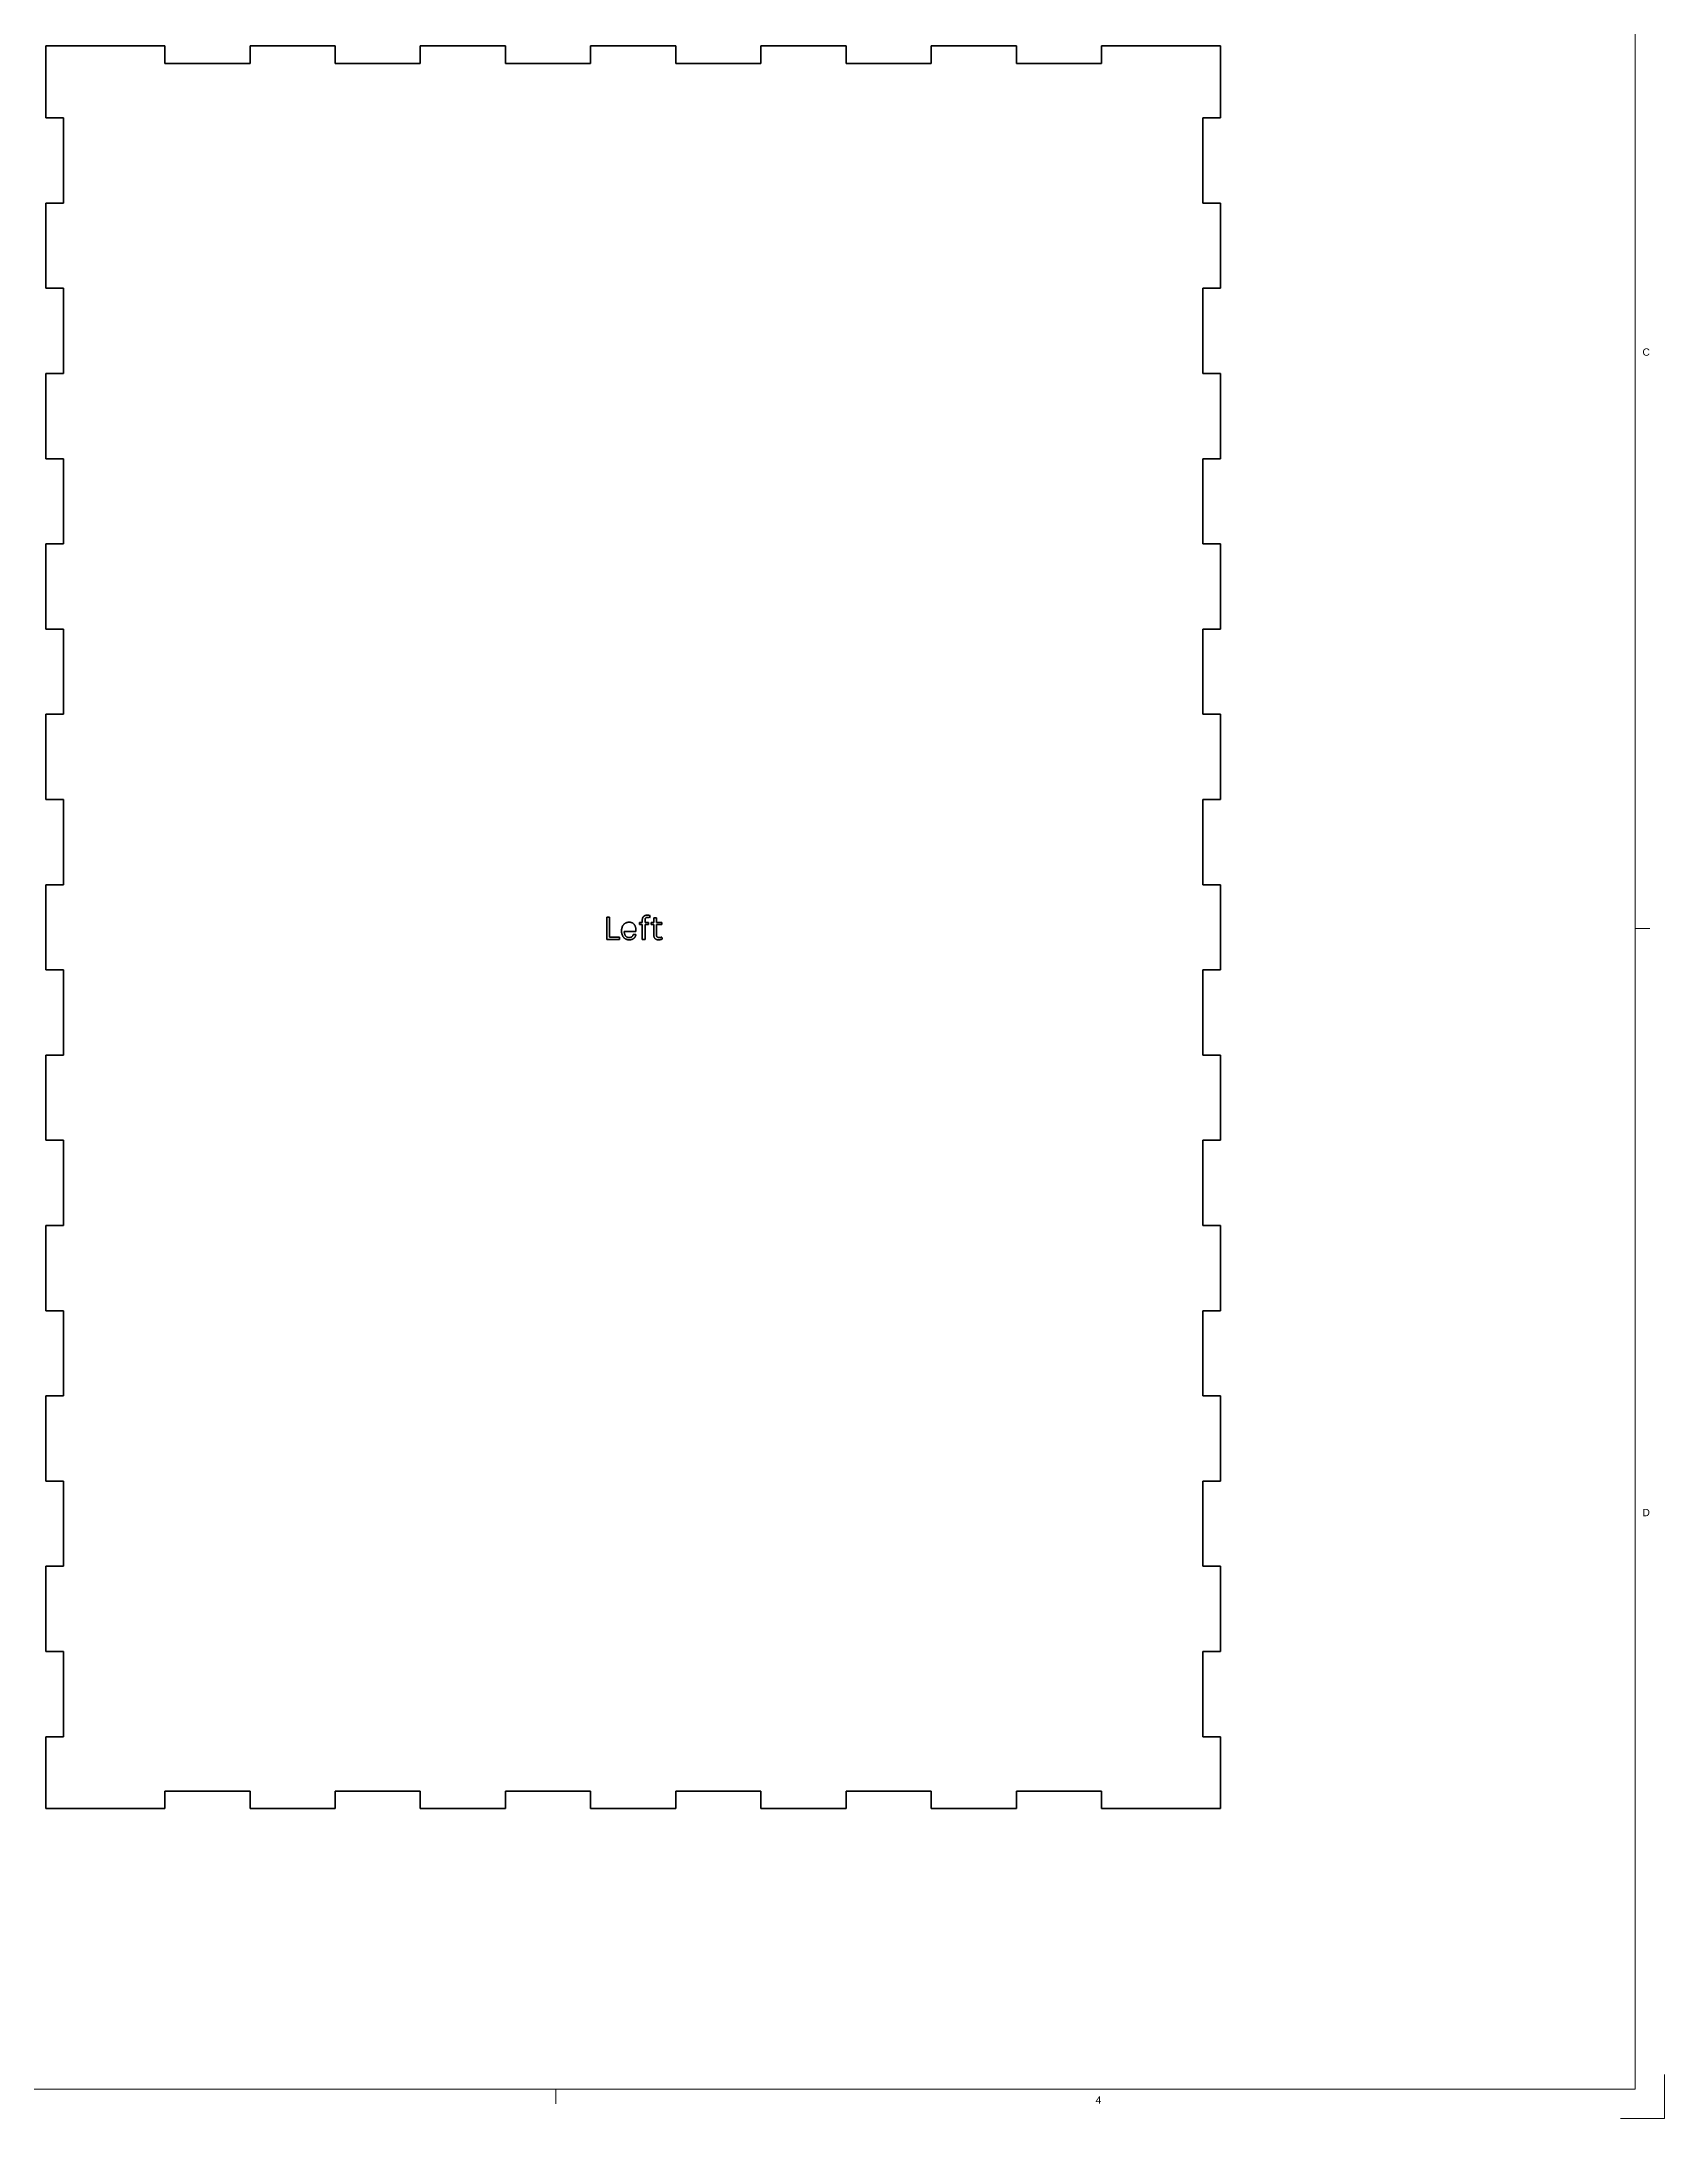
# Model space of a CAD drawing. Header units: millimetres. Extents: x 0 to 1500, y 0 to 1600.
# Drawn here: x 947 to 1500, y 0 to 707 of the extents above; entities that cross this region are included whole.
import ezdxf

# ---------------------------------------------------------------- set-up
doc = ezdxf.new("R2010")
doc.units = ezdxf.units.MM
doc.header["$LTSCALE"] = 0.75
doc.layers.add('BORDER', color=7, linetype='Continuous', lineweight=18)
doc.layers.add('Visible', color=7, linetype='Continuous', lineweight=35)
doc.styles.get("Standard").update_dxf_attribs({"font": 'arial.ttf'})

# ---------------------------------------------------------------- blocks, each defined once
blk = doc.blocks.new('Custom1500.000000x1600.000000x4x4')
for p, q in [((1490, 1590), (1490, 10)), ((1490, 405), (1495, 405)), ((1500, 0), (1500, 15)), ((1490, 10), (20, 10)), ((1122.5, 10), (1122.5, 5)), ((1500, 0), (1485, 0))]:
    blk.add_line(p, q)
at = {"char_height": 2.5, "attachment_point": 1}
for s, insert in [('C', (1492.5, 602.5)), ('D', (1492.5, 207.5)), ('4', (1306.25, 7.5))]:
    blk.add_mtext(s, dxfattribs=dict(at, insert=insert))

msp = doc.modelspace()

# ---------------------------------------------------------------- linework, layer by layer
at = {"layer": 'Visible'}
for p, q in [((948.791717, 705.452709), (948.791717, 680.952709)), ((989.291717, 705.452709), (948.791717, 705.452709)), ((989.291717, 699.452709), (989.291717, 705.452709)), ((1018.291717, 705.452709), (1018.291717, 699.452709)), ((1047.291717, 705.452709), (1018.291717, 705.452709)), ((1047.291717, 699.452709), (1047.291717, 705.452709)), ((1076.291717, 705.452709), (1076.291717, 699.452709)), ((1105.291717, 705.452709), (1076.291717, 705.452709)), ((1105.291717, 699.452709), (1105.291717, 705.452709)), ((1134.291717, 705.452709), (1134.291717, 699.452709)), ((1163.291717, 705.452709), (1134.291717, 705.452709)), ((1163.291717, 699.452709), (1163.291717, 705.452709)), ((1192.291717, 705.452709), (1192.291717, 699.452709)), ((1221.291717, 705.452709), (1192.291717, 705.452709)), ((1221.291717, 699.452709), (1221.291717, 705.452709)), ((1250.291717, 705.452709), (1250.291717, 699.452709)), ((1279.291717, 705.452709), (1250.291717, 705.452709)), ((1279.291717, 699.452709), (1279.291717, 705.452709)), ((1308.291717, 705.452709), (1308.291717, 699.452709)), ((1348.791717, 705.452709), (1308.291717, 705.452709)), ((1348.791717, 680.952709), (1348.791717, 705.452709)), ((1018.291717, 699.452709), (989.291717, 699.452709)), ((1076.291717, 699.452709), (1047.291717, 699.452709)), ((1134.291717, 699.452709), (1105.291717, 699.452709)), ((1192.291717, 699.452709), (1163.291717, 699.452709)), ((1250.291717, 699.452709), (1221.291717, 699.452709)), ((1308.291717, 699.452709), (1279.291717, 699.452709)), ((948.791717, 680.952709), (954.791717, 680.952709)), ((954.791717, 680.952709), (954.791717, 651.952709)), ((1342.791717, 680.952709), (1348.791717, 680.952709)), ((1342.791717, 651.952709), (1342.791717, 680.952709)), ((948.791717, 651.952709), (948.791717, 622.952709)), ((954.791717, 651.952709), (948.791717, 651.952709)), ((1348.791717, 651.952709), (1342.791717, 651.952709)), ((1348.791717, 622.952709), (1348.791717, 651.952709)), ((948.791717, 622.952709), (954.791717, 622.952709)), ((954.791717, 622.952709), (954.791717, 593.952709)), ((1342.791717, 622.952709), (1348.791717, 622.952709)), ((1342.791717, 593.952709), (1342.791717, 622.952709)), ((948.791717, 593.952709), (948.791717, 564.952709)), ((954.791717, 593.952709), (948.791717, 593.952709)), ((1348.791717, 593.952709), (1342.791717, 593.952709)), ((1348.791717, 564.952709), (1348.791717, 593.952709)), ((948.791717, 564.952709), (954.791717, 564.952709)), ((954.791717, 564.952709), (954.791717, 535.952709)), ((1342.791717, 564.952709), (1348.791717, 564.952709)), ((1342.791717, 535.952709), (1342.791717, 564.952709)), ((948.791717, 535.952709), (948.791717, 506.952709)), ((954.791717, 535.952709), (948.791717, 535.952709)), ((1348.791717, 535.952709), (1342.791717, 535.952709)), ((1348.791717, 506.952709), (1348.791717, 535.952709)), ((948.791717, 506.952709), (954.791717, 506.952709)), ((954.791717, 506.952709), (954.791717, 477.952709)), ((1342.791717, 506.952709), (1348.791717, 506.952709)), ((1342.791717, 477.952709), (1342.791717, 506.952709)), ((948.791717, 477.952709), (948.791717, 448.952709)), ((954.791717, 477.952709), (948.791717, 477.952709)), ((1348.791717, 477.952709), (1342.791717, 477.952709)), ((1348.791717, 448.952709), (1348.791717, 477.952709)), ((948.791717, 448.952709), (954.791717, 448.952709)), ((954.791717, 448.952709), (954.791717, 419.952709)), ((1342.791717, 448.952709), (1348.791717, 448.952709)), ((1342.791717, 419.952709), (1342.791717, 448.952709)), ((948.791717, 419.952709), (948.791717, 390.952709)), ((954.791717, 419.952709), (948.791717, 419.952709)), ((1348.791717, 419.952709), (1342.791717, 419.952709)), ((1348.791717, 390.952709), (1348.791717, 419.952709)), ((1139.806717, 408.854709), (1140.742717, 408.854709)), ((1139.806717, 401.318709), (1139.806717, 408.854709)), ((1140.742717, 408.854709), (1140.742717, 402.134709)), ((1144.816717, 404.174709), (1144.819717, 404.360709)), ((1144.819717, 404.000709), (1144.816717, 404.174709)), ((1144.819717, 404.360709), (1144.829717, 404.540709)), ((1144.830717, 403.829709), (1144.819717, 404.000709)), ((1144.829717, 404.540709), (1144.846717, 404.715709)), ((1144.847717, 403.663709), (1144.830717, 403.829709)), ((1144.846717, 404.715709), (1144.870717, 404.885709)), ((1144.870717, 403.501709), (1144.847717, 403.663709)), ((1144.870717, 404.885709), (1144.900717, 405.050709)), ((1144.901717, 403.343709), (1144.870717, 403.501709)), ((1144.900717, 405.050709), (1144.937717, 405.209709)), ((1144.938717, 403.189709), (1144.901717, 403.343709)), ((1144.937717, 405.209709), (1144.981717, 405.363709)), ((1144.982717, 403.039709), (1144.938717, 403.189709)), ((1144.981717, 405.363709), (1145.031717, 405.512709)), ((1145.033717, 402.893709), (1144.982717, 403.039709)), ((1145.031717, 405.512709), (1145.088717, 405.656709)), ((1145.088717, 405.656709), (1145.152717, 405.794709)), ((1145.152717, 405.794709), (1145.222717, 405.926709)), ((1145.222717, 405.926709), (1145.296717, 406.053709)), ((1145.296717, 406.053709), (1145.376717, 406.172709)), ((1145.376717, 406.172709), (1145.461717, 406.286709)), ((1145.461717, 406.286709), (1145.550717, 406.393709)), ((1145.550717, 406.393709), (1145.645717, 406.494709)), ((1145.645717, 406.494709), (1145.744717, 406.589709)), ((1145.744717, 406.589709), (1145.849717, 406.677709)), ((1149.724717, 404.030709), (1145.752919, 404.030709)), ((1145.752919, 404.030709), (1145.754717, 403.923709)), ((1145.754717, 403.923709), (1145.759717, 403.807709)), ((1145.759717, 403.807709), (1145.768717, 403.693709)), ((1145.768717, 403.693709), (1145.781717, 403.582709)), ((1145.781717, 403.582709), (1145.798717, 403.474709)), ((1145.798717, 403.474709), (1145.818717, 403.367709)), ((1145.818717, 403.367709), (1145.842717, 403.264709)), ((1145.842717, 403.264709), (1145.869717, 403.163709)), ((1145.849717, 406.677709), (1145.958717, 406.759709)), ((1145.869717, 403.163709), (1145.900717, 403.064709)), ((1145.900717, 403.064709), (1145.935717, 402.968709)), ((1145.935717, 402.968709), (1145.973717, 402.875709)), ((1145.958717, 406.759709), (1146.073717, 406.835709)), ((1146.073717, 406.835709), (1146.192717, 406.904709)), ((1146.192717, 406.904709), (1146.314717, 406.966709)), ((1146.314717, 406.966709), (1146.439717, 407.020709)), ((1146.439717, 407.020709), (1146.567717, 407.067709)), ((1146.567717, 407.067709), (1146.699717, 407.107709)), ((1146.699717, 407.107709), (1146.834717, 407.140709)), ((1146.834717, 407.140709), (1146.973717, 407.165709)), ((1146.973717, 407.165709), (1147.115717, 407.183709)), ((1147.115717, 407.183709), (1147.260717, 407.194709)), ((1147.260717, 407.194709), (1147.408717, 407.198709)), ((1147.408717, 407.198709), (1147.537717, 407.195709)), ((1147.537717, 407.195709), (1147.662717, 407.187709)), ((1147.662717, 407.187709), (1147.783717, 407.174709)), ((1147.783717, 407.174709), (1147.900717, 407.156709)), ((1147.900717, 407.156709), (1148.014717, 407.132709)), ((1148.014717, 407.132709), (1148.124717, 407.103709)), ((1148.124717, 407.103709), (1148.230717, 407.069709)), ((1148.230717, 407.069709), (1148.332717, 407.029709)), ((1148.332717, 407.029709), (1148.430717, 406.984709)), ((1148.430717, 406.984709), (1148.524717, 406.934709)), ((1148.524717, 406.934709), (1148.615717, 406.879709)), ((1148.615717, 406.879709), (1148.702717, 406.821709)), ((1148.702717, 406.821709), (1148.785717, 406.759709)), ((1148.746717, 402.907709), (1148.764717, 403.010709)), ((1148.764717, 403.010709), (1149.736717, 403.010709)), ((1148.785717, 406.759709), (1148.865717, 406.693709)), ((1148.865717, 406.693709), (1148.941717, 406.623709)), ((1148.941717, 406.623709), (1149.014717, 406.550709)), ((1149.014717, 406.550709), (1149.083717, 406.473709)), ((1149.083717, 406.473709), (1149.148717, 406.393709)), ((1149.148717, 406.393709), (1149.210717, 406.308709)), ((1149.210717, 406.308709), (1149.268717, 406.220709)), ((1149.268717, 406.220709), (1149.323717, 406.129709)), ((1149.323717, 406.129709), (1149.374717, 406.035709)), ((1149.374717, 406.035709), (1149.422717, 405.939709)), ((1149.422717, 405.939709), (1149.466717, 405.841709)), ((1149.466717, 405.841709), (1149.507717, 405.741709)), ((1149.507717, 405.741709), (1149.545717, 405.638709)), ((1149.545717, 405.638709), (1149.579717, 405.533709)), ((1149.579717, 405.533709), (1149.610717, 405.425709)), ((1149.610717, 405.425709), (1149.637717, 405.315709)), ((1149.637717, 405.315709), (1149.661717, 405.203709)), ((1149.661717, 405.203709), (1149.682717, 405.089709)), ((1149.682717, 405.089709), (1149.699717, 404.975709)), ((1149.699717, 404.975709), (1149.713717, 404.859709)), ((1149.713717, 404.859709), (1149.724717, 404.743709)), ((1149.736717, 403.010709), (1149.716717, 402.898709)), ((1149.724717, 404.743709), (1149.732717, 404.626709)), ((1149.732717, 404.151709), (1149.724717, 404.030709)), ((1149.732717, 404.626709), (1149.737717, 404.509709)), ((1149.737717, 404.271709), (1149.732717, 404.151709)), ((1149.737717, 404.509709), (1149.738717, 404.390709)), ((1149.738717, 404.390709), (1149.737717, 404.271709)), ((1150.954717, 407.054709), (1151.890717, 407.054709)), ((1150.954717, 406.406709), (1150.954717, 407.054709)), ((1151.890717, 406.406709), (1150.954717, 406.406709)), ((1151.890717, 407.942709), (1151.892717, 408.054709)), ((1151.890717, 407.054709), (1151.890717, 407.942709)), ((1151.890717, 401.318709), (1151.890717, 406.406709)), ((1151.892717, 408.054709), (1151.899717, 408.162709)), ((1151.899717, 408.162709), (1151.910717, 408.265709)), ((1151.910717, 408.265709), (1151.925717, 408.365709)), ((1151.925717, 408.365709), (1151.945717, 408.460709)), ((1151.945717, 408.460709), (1151.969717, 408.551709)), ((1151.969717, 408.551709), (1151.997717, 408.639709)), ((1151.997717, 408.639709), (1152.030717, 408.722709)), ((1152.030717, 408.722709), (1152.067717, 408.800709)), ((1152.067717, 408.800709), (1152.109717, 408.875709)), ((1152.109717, 408.875709), (1152.154717, 408.946709)), ((1152.154717, 408.946709), (1152.203717, 409.013709)), ((1152.203717, 409.013709), (1152.254717, 409.076709)), ((1152.254717, 409.076709), (1152.308717, 409.135709)), ((1152.308717, 409.135709), (1152.365717, 409.191709)), ((1152.365717, 409.191709), (1152.426717, 409.243709)), ((1152.426717, 409.243709), (1152.489717, 409.291709)), ((1152.489717, 409.291709), (1152.555717, 409.335709)), ((1152.555717, 409.335709), (1152.625717, 409.375709)), ((1152.625717, 409.375709), (1152.697717, 409.412709)), ((1152.697717, 409.412709), (1152.772717, 409.445709)), ((1152.772717, 409.445709), (1152.848717, 409.475709)), ((1152.827717, 408.003709), (1152.826717, 407.930709)), ((1152.826717, 407.930709), (1152.826717, 407.054709)), ((1152.826717, 407.054709), (1154.014717, 407.054709)), ((1152.826717, 406.406709), (1152.826717, 401.318709)), ((1154.014717, 406.406709), (1152.826717, 406.406709)), ((1152.831717, 408.072709), (1152.827717, 408.003709)), ((1152.837717, 408.138709), (1152.831717, 408.072709)), ((1152.846717, 408.200709), (1152.837717, 408.138709)), ((1152.858717, 408.259709), (1152.846717, 408.200709)), ((1152.848717, 409.475709), (1152.926717, 409.501709)), ((1152.871717, 408.314709), (1152.858717, 408.259709)), ((1152.888717, 408.366709), (1152.871717, 408.314709)), ((1152.907717, 408.414709), (1152.888717, 408.366709)), ((1152.928717, 408.459709), (1152.907717, 408.414709)), ((1152.926717, 409.501709), (1153.006717, 409.523709)), ((1152.952717, 408.500709), (1152.928717, 408.459709)), ((1152.978717, 408.538709), (1152.952717, 408.500709)), ((1153.005717, 408.574709), (1152.978717, 408.538709)), ((1153.034717, 408.607709), (1153.005717, 408.574709)), ((1153.006717, 409.523709), (1153.088717, 409.543709)), ((1153.063717, 408.638709), (1153.034717, 408.607709)), ((1153.094717, 408.666709), (1153.063717, 408.638709)), ((1153.088717, 409.543709), (1153.171717, 409.558709)), ((1153.127717, 408.692709), (1153.094717, 408.666709)), ((1153.161717, 408.715709), (1153.127717, 408.692709)), ((1153.196717, 408.736709), (1153.161717, 408.715709)), ((1153.171717, 409.558709), (1153.256717, 409.570709)), ((1153.232717, 408.754709), (1153.196717, 408.736709)), ((1153.270717, 408.770709), (1153.232717, 408.754709)), ((1153.256717, 409.570709), (1153.343717, 409.579709)), ((1153.308717, 408.784709), (1153.270717, 408.770709)), ((1153.347717, 408.796709), (1153.308717, 408.784709)), ((1153.343717, 409.579709), (1153.432717, 409.584709)), ((1153.385717, 408.807709), (1153.347717, 408.796709)), ((1153.424717, 408.816709), (1153.385717, 408.807709)), ((1153.462717, 408.824709), (1153.424717, 408.816709)), ((1153.432717, 409.584709), (1153.522717, 409.586709)), ((1153.500717, 408.830709), (1153.462717, 408.824709)), ((1153.539717, 408.836709), (1153.500717, 408.830709)), ((1153.522717, 409.586709), (1153.571717, 409.586709)), ((1153.577717, 408.839709), (1153.539717, 408.836709)), ((1153.571717, 409.586709), (1153.621717, 409.585709)), ((1153.616717, 408.841709), (1153.577717, 408.839709)), ((1153.654717, 408.842709), (1153.616717, 408.841709)), ((1153.621717, 409.585709), (1153.670717, 409.583709)), ((1153.687717, 408.842709), (1153.654717, 408.842709)), ((1153.670717, 409.583709), (1153.770717, 409.577709)), ((1153.719717, 408.841709), (1153.687717, 408.842709)), ((1153.753717, 408.839709), (1153.719717, 408.841709)), ((1153.786717, 408.836709), (1153.753717, 408.839709)), ((1153.770717, 409.577709), (1153.820717, 409.573709)), ((1153.820717, 408.833709), (1153.786717, 408.836709)), ((1153.820717, 409.573709), (1153.871717, 409.568709)), ((1153.854717, 408.829709), (1153.820717, 408.833709)), ((1153.888717, 408.824709), (1153.854717, 408.829709)), ((1153.871717, 409.568709), (1153.921717, 409.563709)), ((1153.923717, 408.819709), (1153.888717, 408.824709)), ((1153.921717, 409.563709), (1153.972717, 409.557709)), ((1153.958717, 408.813709), (1153.923717, 408.819709)), ((1153.993717, 408.806709), (1153.958717, 408.813709)), ((1153.972717, 409.557709), (1154.023717, 409.550709)), ((1154.028717, 408.798709), (1153.993717, 408.806709)), ((1154.014717, 407.054709), (1154.014717, 406.406709)), ((1154.023717, 409.550709), (1154.125717, 409.534709)), ((1154.064717, 408.790709), (1154.028717, 408.798709)), ((1154.099717, 408.781709), (1154.064717, 408.790709)), ((1154.171717, 408.761709), (1154.099717, 408.781709)), ((1154.125717, 409.534709), (1154.176717, 409.525709)), ((1154.206717, 408.750709), (1154.171717, 408.761709)), ((1154.176717, 409.525709), (1154.227717, 409.515709)), ((1154.242717, 408.738709), (1154.206717, 408.750709)), ((1154.227717, 409.515709), (1154.277717, 409.505709)), ((1154.314717, 408.712709), (1154.242717, 408.738709)), ((1154.277717, 409.505709), (1154.328717, 409.494709)), ((1154.350717, 408.698709), (1154.314717, 408.712709)), ((1154.328717, 409.494709), (1154.379717, 409.482709)), ((1154.530717, 409.442709), (1154.350717, 408.698709)), ((1154.379717, 409.482709), (1154.429717, 409.469709)), ((1154.429717, 409.469709), (1154.480717, 409.456709)), ((1154.480717, 409.456709), (1154.530717, 409.442709)), ((1154.884717, 407.054709), (1155.808717, 407.054709)), ((1154.884717, 406.406709), (1154.884717, 407.054709)), ((1155.808717, 406.406709), (1154.884717, 406.406709)), ((1155.808717, 408.650709), (1156.732717, 408.650709)), ((1155.808717, 407.054709), (1155.808717, 408.650709)), ((1155.808717, 402.794709), (1155.808717, 406.406709)), ((1156.732717, 408.650709), (1156.732717, 407.054709)), ((1156.732717, 407.054709), (1158.544717, 407.054709)), ((1156.732717, 406.406709), (1156.732717, 402.818709)), ((1158.544717, 406.406709), (1156.732717, 406.406709)), ((1158.544717, 407.054709), (1158.544717, 406.406709)), ((1144.102717, 401.318709), (1139.806717, 401.318709)), ((1140.742717, 402.134709), (1144.102717, 402.134709)), ((1144.102717, 402.134709), (1144.102717, 401.318709)), ((1145.091717, 402.752709), (1145.033717, 402.893709)), ((1145.155717, 402.614709), (1145.091717, 402.752709)), ((1145.225717, 402.481709), (1145.155717, 402.614709)), ((1145.300717, 402.355709), (1145.225717, 402.481709)), ((1145.381717, 402.234709), (1145.300717, 402.355709)), ((1145.466717, 402.119709), (1145.381717, 402.234709)), ((1145.555717, 402.010709), (1145.466717, 402.119709)), ((1145.650717, 401.907709), (1145.555717, 402.010709)), ((1145.750717, 401.810709), (1145.650717, 401.907709)), ((1145.855717, 401.719709), (1145.750717, 401.810709)), ((1145.964717, 401.634709), (1145.855717, 401.719709)), ((1146.079717, 401.555709), (1145.964717, 401.634709)), ((1145.973717, 402.875709), (1146.016717, 402.786709)), ((1146.016717, 402.786709), (1146.061717, 402.701709)), ((1146.061717, 402.701709), (1146.111717, 402.620709)), ((1146.198717, 401.483709), (1146.079717, 401.555709)), ((1146.111717, 402.620709), (1146.164717, 402.543709)), ((1146.164717, 402.543709), (1146.220717, 402.470709)), ((1146.319717, 401.418709), (1146.198717, 401.483709)), ((1146.220717, 402.470709), (1146.281717, 402.401709)), ((1146.281717, 402.401709), (1146.345717, 402.336709)), ((1146.444717, 401.361709), (1146.319717, 401.418709)), ((1146.345717, 402.336709), (1146.413717, 402.275709)), ((1146.413717, 402.275709), (1146.484717, 402.218709)), ((1146.572717, 401.311709), (1146.444717, 401.361709)), ((1146.484717, 402.218709), (1146.559717, 402.166709)), ((1146.559717, 402.166709), (1146.638717, 402.119709)), ((1146.704717, 401.269709), (1146.572717, 401.311709)), ((1146.638717, 402.119709), (1146.721717, 402.077709)), ((1146.838717, 401.235709), (1146.704717, 401.269709)), ((1146.721717, 402.077709), (1146.808717, 402.041709)), ((1146.808717, 402.041709), (1146.898717, 402.011709)), ((1146.976717, 401.208709), (1146.838717, 401.235709)), ((1146.898717, 402.011709), (1146.992717, 401.986709)), ((1147.117717, 401.189709), (1146.976717, 401.208709)), ((1146.992717, 401.986709), (1147.090717, 401.967709)), ((1147.090717, 401.967709), (1147.192717, 401.953709)), ((1147.261717, 401.178709), (1147.117717, 401.189709)), ((1147.192717, 401.953709), (1147.298717, 401.945709)), ((1147.408717, 401.174709), (1147.261717, 401.178709)), ((1147.298717, 401.945709), (1147.408717, 401.942709)), ((1147.408717, 401.942709), (1147.518717, 401.945709)), ((1147.530717, 401.176709), (1147.408717, 401.174709)), ((1147.518717, 401.945709), (1147.623717, 401.953709)), ((1147.650717, 401.183709), (1147.530717, 401.176709)), ((1147.623717, 401.953709), (1147.725717, 401.966709)), ((1147.767717, 401.194709), (1147.650717, 401.183709)), ((1147.725717, 401.966709), (1147.823717, 401.985709)), ((1147.882717, 401.210709), (1147.767717, 401.194709)), ((1147.823717, 401.985709), (1147.916717, 402.010709)), ((1147.994717, 401.229709), (1147.882717, 401.210709)), ((1147.916717, 402.010709), (1148.006717, 402.039709)), ((1148.104717, 401.254709), (1147.994717, 401.229709)), ((1148.006717, 402.039709), (1148.092717, 402.074709)), ((1148.092717, 402.074709), (1148.174717, 402.115709)), ((1148.211717, 401.283709), (1148.104717, 401.254709)), ((1148.174717, 402.115709), (1148.252717, 402.161709)), ((1148.316717, 401.316709), (1148.211717, 401.283709)), ((1148.252717, 402.161709), (1148.326717, 402.212709)), ((1148.418717, 401.354709), (1148.316717, 401.316709)), ((1148.326717, 402.212709), (1148.395717, 402.269709)), ((1148.395717, 402.269709), (1148.459717, 402.330709)), ((1148.518717, 401.396709), (1148.418717, 401.354709)), ((1148.459717, 402.330709), (1148.517717, 402.397709)), ((1148.517717, 402.397709), (1148.569717, 402.469709)), ((1148.615717, 401.442709), (1148.518717, 401.396709)), ((1148.569717, 402.469709), (1148.615717, 402.546709)), ((1148.615717, 402.546709), (1148.656717, 402.629709)), ((1148.708717, 401.492709), (1148.615717, 401.442709)), ((1148.656717, 402.629709), (1148.692717, 402.716709)), ((1148.692717, 402.716709), (1148.722717, 402.809709)), ((1148.798717, 401.546709), (1148.708717, 401.492709)), ((1148.722717, 402.809709), (1148.746717, 402.907709)), ((1148.884717, 401.604709), (1148.798717, 401.546709)), ((1148.966717, 401.665709), (1148.884717, 401.604709)), ((1149.046717, 401.730709), (1148.966717, 401.665709)), ((1149.122717, 401.799709), (1149.046717, 401.730709)), ((1149.194717, 401.872709), (1149.122717, 401.799709)), ((1149.263717, 401.949709), (1149.194717, 401.872709)), ((1149.328717, 402.029709), (1149.263717, 401.949709)), ((1149.389717, 402.113709), (1149.328717, 402.029709)), ((1149.446717, 402.200709), (1149.389717, 402.113709)), ((1149.498717, 402.290709), (1149.446717, 402.200709)), ((1149.546717, 402.383709), (1149.498717, 402.290709)), ((1149.589717, 402.480709), (1149.546717, 402.383709)), ((1149.628717, 402.579709), (1149.589717, 402.480709)), ((1149.661717, 402.682709), (1149.628717, 402.579709)), ((1149.691717, 402.788709), (1149.661717, 402.682709)), ((1149.716717, 402.898709), (1149.691717, 402.788709)), ((1152.826717, 401.318709), (1151.890717, 401.318709)), ((1155.810717, 402.688709), (1155.808717, 402.794709)), ((1155.817717, 402.585709), (1155.810717, 402.688709)), ((1155.827717, 402.486709), (1155.817717, 402.585709)), ((1155.843717, 402.391709), (1155.827717, 402.486709)), ((1155.862717, 402.299709), (1155.843717, 402.391709)), ((1155.886717, 402.211709), (1155.862717, 402.299709)), ((1155.914717, 402.126709), (1155.886717, 402.211709)), ((1155.946717, 402.045709), (1155.914717, 402.126709)), ((1155.983717, 401.968709), (1155.946717, 402.045709)), ((1156.024717, 401.894709), (1155.983717, 401.968709)), ((1156.069717, 401.824709), (1156.024717, 401.894709)), ((1156.117717, 401.757709), (1156.069717, 401.824709)), ((1156.168717, 401.694709), (1156.117717, 401.757709)), ((1156.222717, 401.635709), (1156.168717, 401.694709)), ((1156.279717, 401.579709), (1156.222717, 401.635709)), ((1156.339717, 401.527709), (1156.279717, 401.579709)), ((1156.403717, 401.478709), (1156.339717, 401.527709)), ((1156.469717, 401.433709), (1156.403717, 401.478709)), ((1156.539717, 401.392709), (1156.469717, 401.433709)), ((1156.612717, 401.354709), (1156.539717, 401.392709)), ((1156.687717, 401.320709), (1156.612717, 401.354709)), ((1156.765717, 401.289709), (1156.687717, 401.320709)), ((1156.732717, 402.818709), (1156.740717, 402.649709)), ((1156.740717, 402.649709), (1156.765717, 402.498709)), ((1156.765717, 402.498709), (1156.807717, 402.365709)), ((1156.844717, 401.262709), (1156.765717, 401.289709)), ((1156.807717, 402.365709), (1156.864717, 402.250709)), ((1156.925717, 401.239709), (1156.844717, 401.262709)), ((1156.864717, 402.250709), (1156.939717, 402.152709)), ((1157.008717, 401.219709), (1156.925717, 401.239709)), ((1156.939717, 402.152709), (1157.030717, 402.072709)), ((1157.093717, 401.203709), (1157.008717, 401.219709)), ((1157.030717, 402.072709), (1157.138717, 402.010709)), ((1157.180717, 401.190709), (1157.093717, 401.203709)), ((1157.138717, 402.010709), (1157.262717, 401.966709)), ((1157.269717, 401.181709), (1157.180717, 401.190709)), ((1157.262717, 401.966709), (1157.403717, 401.939709)), ((1157.359717, 401.176709), (1157.269717, 401.181709)), ((1157.452717, 401.174709), (1157.359717, 401.176709)), ((1157.403717, 401.939709), (1157.560717, 401.930709)), ((1157.517717, 401.175709), (1157.452717, 401.174709)), ((1157.581717, 401.177709), (1157.517717, 401.175709)), ((1157.560717, 401.930709), (1157.658717, 401.932709)), ((1157.645717, 401.182709), (1157.581717, 401.177709)), ((1157.708717, 401.187709), (1157.645717, 401.182709)), ((1157.658717, 401.932709), (1157.706717, 401.935709)), ((1157.706717, 401.935709), (1157.802717, 401.943709)), ((1157.771717, 401.195709), (1157.708717, 401.187709)), ((1157.833717, 401.204709), (1157.771717, 401.195709)), ((1157.802717, 401.943709), (1157.850717, 401.949709)), ((1157.895717, 401.215709), (1157.833717, 401.204709)), ((1157.850717, 401.949709), (1157.897717, 401.956709)), ((1157.957717, 401.228709), (1157.895717, 401.215709)), ((1157.897717, 401.956709), (1157.991717, 401.974709)), ((1158.018717, 401.242709), (1157.957717, 401.228709)), ((1157.991717, 401.974709), (1158.037717, 401.984709)), ((1158.079717, 401.258709), (1158.018717, 401.242709)), ((1158.037717, 401.984709), (1158.084717, 401.995709)), ((1158.140717, 401.275709), (1158.079717, 401.258709)), ((1158.084717, 401.995709), (1158.132717, 402.008709)), ((1158.132717, 402.008709), (1158.181717, 402.021709)), ((1158.200717, 401.294709), (1158.140717, 401.275709)), ((1158.181717, 402.021709), (1158.231717, 402.036709)), ((1158.261717, 401.313709), (1158.200717, 401.294709)), ((1158.231717, 402.036709), (1158.282717, 402.051709)), ((1158.322717, 401.333709), (1158.261717, 401.313709)), ((1158.282717, 402.051709), (1158.335717, 402.068709)), ((1158.383717, 401.354709), (1158.322717, 401.333709)), ((1158.335717, 402.068709), (1158.388717, 402.086709)), ((1158.444717, 401.376709), (1158.383717, 401.354709)), ((1158.388717, 402.086709), (1158.443717, 402.105709)), ((1158.443717, 402.105709), (1158.499717, 402.125709)), ((1158.505717, 401.399709), (1158.444717, 401.376709)), ((1158.499717, 402.125709), (1158.556717, 402.146709)), ((1158.566717, 401.423709), (1158.505717, 401.399709)), ((1158.556717, 402.146709), (1158.688717, 401.474709)), ((1158.627717, 401.448709), (1158.566717, 401.423709)), ((1158.688717, 401.474709), (1158.627717, 401.448709)), ((948.791717, 390.952709), (954.791717, 390.952709)), ((954.791717, 390.952709), (954.791717, 361.952709)), ((1342.791717, 390.952709), (1348.791717, 390.952709)), ((1342.791717, 361.952709), (1342.791717, 390.952709)), ((948.791717, 361.952709), (948.791717, 332.952709)), ((954.791717, 361.952709), (948.791717, 361.952709)), ((1348.791717, 361.952709), (1342.791717, 361.952709)), ((1348.791717, 332.952709), (1348.791717, 361.952709)), ((948.791717, 332.952709), (954.791717, 332.952709)), ((954.791717, 332.952709), (954.791717, 303.952709)), ((1342.791717, 332.952709), (1348.791717, 332.952709)), ((1342.791717, 303.952709), (1342.791717, 332.952709)), ((948.791717, 303.952709), (948.791717, 274.952709)), ((954.791717, 303.952709), (948.791717, 303.952709)), ((1348.791717, 303.952709), (1342.791717, 303.952709)), ((1348.791717, 274.952709), (1348.791717, 303.952709)), ((948.791717, 274.952709), (954.791717, 274.952709)), ((954.791717, 274.952709), (954.791717, 245.952709)), ((1342.791717, 274.952709), (1348.791717, 274.952709)), ((1342.791717, 245.952709), (1342.791717, 274.952709)), ((948.791717, 245.952709), (948.791717, 216.952709)), ((954.791717, 245.952709), (948.791717, 245.952709)), ((1348.791717, 245.952709), (1342.791717, 245.952709)), ((1348.791717, 216.952709), (1348.791717, 245.952709)), ((948.791717, 216.952709), (954.791717, 216.952709)), ((954.791717, 216.952709), (954.791717, 187.952709)), ((1342.791717, 216.952709), (1348.791717, 216.952709)), ((1342.791717, 187.952709), (1342.791717, 216.952709)), ((948.791717, 187.952709), (948.791717, 158.952709)), ((954.791717, 187.952709), (948.791717, 187.952709)), ((1348.791717, 187.952709), (1342.791717, 187.952709)), ((1348.791717, 158.952709), (1348.791717, 187.952709)), ((948.791717, 158.952709), (954.791717, 158.952709)), ((954.791717, 158.952709), (954.791717, 129.952709)), ((1342.791717, 158.952709), (1348.791717, 158.952709)), ((1342.791717, 129.952709), (1342.791717, 158.952709)), ((948.791717, 129.952709), (948.791717, 105.452709)), ((954.791717, 129.952709), (948.791717, 129.952709)), ((1348.791717, 129.952709), (1342.791717, 129.952709)), ((1348.791717, 105.452709), (1348.791717, 129.952709)), ((989.291717, 111.452709), (1018.291717, 111.452709)), ((989.291717, 105.452709), (989.291717, 111.452709)), ((1018.291717, 111.452709), (1018.291717, 105.452709)), ((1047.291717, 111.452709), (1076.291717, 111.452709)), ((1047.291717, 105.452709), (1047.291717, 111.452709)), ((1076.291717, 111.452709), (1076.291717, 105.452709)), ((1105.291717, 111.452709), (1134.291717, 111.452709)), ((1105.291717, 105.452709), (1105.291717, 111.452709)), ((1134.291717, 111.452709), (1134.291717, 105.452709)), ((1163.291717, 111.452709), (1192.291717, 111.452709)), ((1163.291717, 105.452709), (1163.291717, 111.452709)), ((1192.291717, 111.452709), (1192.291717, 105.452709)), ((1221.291717, 111.452709), (1250.291717, 111.452709)), ((1221.291717, 105.452709), (1221.291717, 111.452709)), ((1250.291717, 111.452709), (1250.291717, 105.452709)), ((1279.291717, 111.452709), (1308.291717, 111.452709)), ((1279.291717, 105.452709), (1279.291717, 111.452709)), ((1308.291717, 111.452709), (1308.291717, 105.452709)), ((948.791717, 105.452709), (989.291717, 105.452709)), ((1018.291717, 105.452709), (1047.291717, 105.452709)), ((1076.291717, 105.452709), (1105.291717, 105.452709)), ((1134.291717, 105.452709), (1163.291717, 105.452709)), ((1192.291717, 105.452709), (1221.291717, 105.452709)), ((1250.291717, 105.452709), (1279.291717, 105.452709)), ((1308.291717, 105.452709), (1348.791717, 105.452709))]:
    msp.add_line(p, q, dxfattribs=at)

# ---------------------------------------------------------------- block references
at = {"layer": 'BORDER'}
msp.add_blockref('Custom1500.000000x1600.000000x4x4', (0, 0), dxfattribs=at)

doc.saveas('drawing.dxf')
